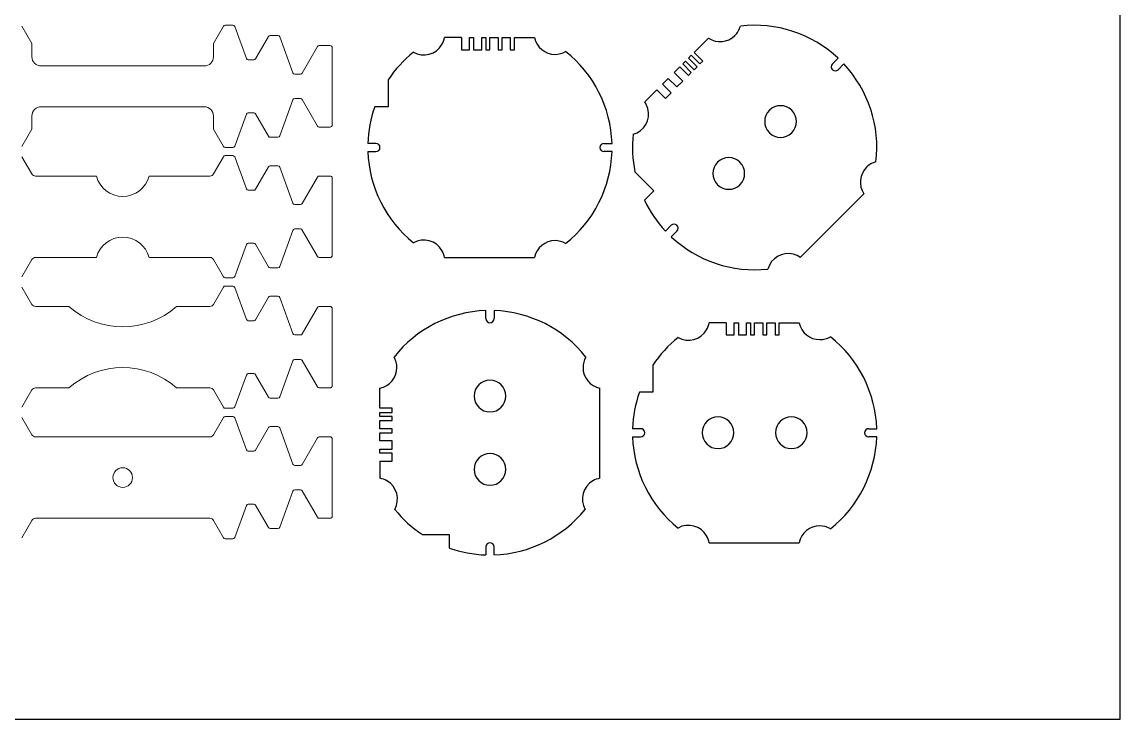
# Model space of a CAD drawing. Extents: x 0 to 1040, y 0 to 600.
# Drawn here: x 230.4 to 500, y 0 to 171.1 of the extents above; entities that cross this region are included whole.
import ezdxf

# ---------------------------------------------------------------- set-up
doc = ezdxf.new("R2010")
doc.units = 0
doc.layers.get('0').update_dxf_attribs({"true_color": 0xffffff})
for name, color, linetype, lineweight, true_color in [('High_Quality', 5, 'Continuous', 25, 0x0000ff), ('Medium_Quality', 4, 'Continuous', 25, 0x00ffff), ('Normal_Quality', 3, 'Continuous', 25, 0x00ff00)]:
    doc.layers.add(name, color=color, linetype=linetype, lineweight=lineweight, true_color=true_color)

# ---------------------------------------------------------------- blocks, each defined once
blk = doc.blocks.new('block 20')
at = {"color": 3, "true_color": 0x00ff00}
for p, q in [((-7, 27), (-11.17, 27)), ((6, 27), (10.95, 27)), ((-25, 16.58), (-25, 10)), ((-25, 10), (-28.28, 10)), ((-28, 1), (-29.98, 1)), ((28, 1), (29.98, 1)), ((-29.98, -1), (-28, -1)), ((29.98, -1), (28, -1)), ((-11.17, -27), (10.95, -27))]:
    blk.add_line(p, q, dxfattribs=at)
at = {"color": 5, "true_color": 0x0000ff}
for p, q in [((-7, 27), (-7, 24)), ((-5, 24), (-5, 27)), ((-5, 27), (-4, 27)), ((-4, 27), (-4, 24)), ((-2, 24), (-2, 27)), ((-2, 27), (-1, 27)), ((-1, 27), (-1, 24)), ((0, 24), (0, 27)), ((0, 27), (2, 27)), ((2, 27), (2, 24)), ((3, 24), (3, 27)), ((3, 27), (5, 27)), ((5, 27), (5, 24)), ((6, 24), (6, 27)), ((-7, 24), (-5, 24)), ((-4, 24), (-2, 24)), ((-1, 24), (0, 24)), ((2, 24), (3, 24)), ((5, 24), (6, 24))]:
    blk.add_line(p, q, dxfattribs=at)
at = {"color": 3, "true_color": 0x00ff00}
for centre, radius, start, end in [((-16.25, 27.86), 5.15, 330, 350.4277), ((16, 28), 5.15, 191.1965, 270), ((-16.25, 27.86), 5.15, 240.3428, 330), ((0, 0), 30, 128.7972, 146.4427), ((16, 28), 5.15, 270, 300.1674), ((0, 0), 30, 1.9102, 51.713), ((0, 0), 30, 160.5288, 178.0898), ((-28, 0), 1, 0, 90), ((-28, 0), 1, 270, 0), ((28, 0), 1, 90, 270), ((0, 0), 30, 181.9102, 231.2028), ((0, 0), 30, 308.287, 358.0898), ((-16.25, -27.86), 5.15, 30, 119.6572), ((16, -28), 5.15, 90, 168.8035), ((16, -28), 5.15, 59.8326, 90), ((-16.25, -27.86), 5.15, 9.5723, 30)]:
    blk.add_arc(centre, radius, start, end, dxfattribs=at)
blk = doc.blocks.new('block 21')
at = {"color": 3, "true_color": 0x00ff00}
for p, q in [((-7, 27), (-11.17, 27)), ((6, 27), (10.95, 27)), ((-25, 16.58), (-25, 10)), ((-25, 10), (-28.28, 10)), ((-28, 1), (-29.98, 1)), ((28, 1), (29.98, 1)), ((-29.98, -1), (-28, -1)), ((29.98, -1), (28, -1)), ((-11.17, -27), (10.95, -27))]:
    blk.add_line(p, q, dxfattribs=at)
at = {"color": 5, "true_color": 0x0000ff}
for p, q in [((-7, 27), (-7, 24)), ((-5, 24), (-5, 27)), ((-5, 27), (-4, 27)), ((-4, 27), (-4, 24)), ((-2, 24), (-2, 27)), ((-2, 27), (-1, 27)), ((-1, 27), (-1, 24)), ((0, 24), (0, 27)), ((0, 27), (2, 27)), ((2, 27), (2, 24)), ((3, 24), (3, 27)), ((3, 27), (5, 27)), ((5, 27), (5, 24)), ((6, 24), (6, 27)), ((-7, 24), (-5, 24)), ((-4, 24), (-2, 24)), ((-1, 24), (0, 24)), ((2, 24), (3, 24)), ((5, 24), (6, 24))]:
    blk.add_line(p, q, dxfattribs=at)
at = {"color": 3, "true_color": 0x00ff00}
for centre, radius, start, end in [((-16.25, 27.86), 5.15, 330, 350.4277), ((16, 28), 5.15, 191.1965, 270), ((-16.25, 27.86), 5.15, 240.3428, 330), ((0, 0), 30, 128.7972, 146.4427), ((16, 28), 5.15, 270, 300.1674), ((0, 0), 30, 1.9102, 51.713), ((0, 0), 30, 160.5288, 178.0898), ((-28, 0), 1, 0, 90), ((-28, 0), 1, 270, 0), ((28, 0), 1, 90, 270), ((0, 0), 30, 181.9102, 231.2028), ((0, 0), 30, 308.287, 358.0898), ((-16.25, -27.86), 5.15, 30, 119.6572), ((16, -28), 5.15, 90, 168.8035), ((16, -28), 5.15, 59.8326, 90), ((-16.25, -27.86), 5.15, 9.5723, 30)]:
    blk.add_arc(centre, radius, start, end, dxfattribs=at)
at = {"color": 5, "true_color": 0x0000ff}
for centre, start, end in [((-9, 0), 90, 270), ((-9, 0), 270, 90), ((9, 0), 90, 270), ((9, 0), 270, 90)]:
    blk.add_arc(centre, 3.9, start, end, dxfattribs=at)
blk = doc.blocks.new('block 22')
at = {"color": 3, "true_color": 0x00ff00}
for p, q in [((-7, 27), (-11.17, 27)), ((6, 27), (10.95, 27)), ((-25, 16.58), (-25, 10)), ((-25, 10), (-28.28, 10)), ((-28, 1), (-29.98, 1)), ((28, 1), (29.98, 1)), ((-29.98, -1), (-28, -1)), ((29.98, -1), (28, -1)), ((-11.17, -27), (10.95, -27))]:
    blk.add_line(p, q, dxfattribs=at)
at = {"color": 5, "true_color": 0x0000ff}
for p, q in [((-7, 27), (-7, 24)), ((-5, 24), (-5, 27)), ((-5, 27), (-3, 27)), ((-3, 27), (-3, 24)), ((-1, 24), (-1, 27)), ((-1, 27), (1, 27)), ((1, 27), (1, 24)), ((2, 24), (2, 27)), ((2, 27), (3, 27)), ((3, 27), (3, 24)), ((4, 24), (4, 27)), ((4, 27), (5, 27)), ((5, 27), (5, 24)), ((6, 24), (6, 27)), ((-7, 24), (-5, 24)), ((-3, 24), (-1, 24)), ((1, 24), (2, 24)), ((3, 24), (4, 24)), ((5, 24), (6, 24))]:
    blk.add_line(p, q, dxfattribs=at)
at = {"color": 3, "true_color": 0x00ff00}
for centre, radius, start, end in [((-16.25, 27.86), 5.15, 330, 350.4277), ((16, 28), 5.15, 191.1965, 270), ((-16.25, 27.86), 5.15, 240.3428, 330), ((0, 0), 30, 128.7972, 146.4427), ((16, 28), 5.15, 270, 300.1674), ((0, 0), 30, 1.9102, 51.713), ((0, 0), 30, 160.5288, 178.0898), ((-28, 0), 1, 0, 90), ((-28, 0), 1, 270, 0), ((28, 0), 1, 90, 270), ((0, 0), 30, 181.9102, 231.2028), ((0, 0), 30, 308.287, 358.0898), ((-16.25, -27.86), 5.15, 30, 119.6572), ((16, -28), 5.15, 90, 168.8035), ((16, -28), 5.15, 59.8326, 90), ((-16.25, -27.86), 5.15, 9.5723, 30)]:
    blk.add_arc(centre, radius, start, end, dxfattribs=at)
at = {"color": 5, "true_color": 0x0000ff}
for centre, start, end in [((-9, 0), 90, 270), ((-9, 0), 270, 90), ((9, 0), 90, 270), ((9, 0), 270, 90)]:
    blk.add_arc(centre, 3.9, start, end, dxfattribs=at)
blk = doc.blocks.new('block 23')
at = {"color": 3, "true_color": 0x00ff00}
for p, q in [((-7, 27), (-11.17, 27)), ((6, 27), (10.95, 27)), ((-25, 16.58), (-25, 10)), ((-25, 10), (-28.28, 10)), ((-28, 1), (-29.98, 1)), ((28, 1), (29.98, 1)), ((-29.98, -1), (-28, -1)), ((29.98, -1), (28, -1)), ((-11.17, -27), (10.95, -27))]:
    blk.add_line(p, q, dxfattribs=at)
at = {"color": 5, "true_color": 0x0000ff}
for p, q in [((-7, 27), (-7, 24)), ((-5, 24), (-5, 27)), ((-5, 27), (-4, 27)), ((-4, 27), (-4, 24)), ((-2, 24), (-2, 27)), ((-2, 27), (0, 27)), ((0, 27), (0, 24)), ((1, 24), (1, 27)), ((1, 27), (3, 27)), ((3, 27), (3, 24)), ((4, 24), (4, 27)), ((4, 27), (5, 27)), ((5, 27), (5, 24)), ((6, 24), (6, 27)), ((-7, 24), (-5, 24)), ((-4, 24), (-2, 24)), ((0, 24), (1, 24)), ((3, 24), (4, 24)), ((5, 24), (6, 24))]:
    blk.add_line(p, q, dxfattribs=at)
at = {"color": 3, "true_color": 0x00ff00}
for centre, radius, start, end in [((-16.25, 27.86), 5.15, 330, 350.4277), ((16, 28), 5.15, 191.1965, 270), ((-16.25, 27.86), 5.15, 240.3428, 330), ((0, 0), 30, 128.7972, 146.4427), ((16, 28), 5.15, 270, 300.1674), ((0, 0), 30, 1.9102, 51.713), ((0, 0), 30, 160.5288, 178.0898), ((-28, 0), 1, 0, 90), ((-28, 0), 1, 270, 0), ((28, 0), 1, 90, 270), ((0, 0), 30, 181.9102, 231.2028), ((0, 0), 30, 308.287, 358.0898), ((-16.25, -27.86), 5.15, 30, 119.6572), ((16, -28), 5.15, 90, 168.8035), ((16, -28), 5.15, 59.8326, 90), ((-16.25, -27.86), 5.15, 9.5723, 30)]:
    blk.add_arc(centre, radius, start, end, dxfattribs=at)
at = {"color": 5, "true_color": 0x0000ff}
for centre, start, end in [((-9, 0), 90, 270), ((-9, 0), 270, 90), ((9, 0), 90, 270), ((9, 0), 270, 90)]:
    blk.add_arc(centre, 3.9, start, end, dxfattribs=at)

msp = doc.modelspace()

# ---------------------------------------------------------------- linework, layer by layer
at = {"color": 0, "linetype": 'Continuous'}
for p, q in [((500, 0), (500, 600)), ((0, 0), (500, 0))]:
    msp.add_line(p, q, dxfattribs=at)
at = {"layer": 'High_Quality', "color": 5, "linetype": 'Continuous', "lineweight": 13, "true_color": 0x0000ff}
for p, q in [((235.07, 160.25), (275.14, 160.26)), ((235.07, 150.25), (275.14, 150.24))]:
    msp.add_line(p, q, dxfattribs=at)
msp.add_circle((255.11, 59.25), 2.4, dxfattribs=at)
for centre, radius, start, end in [((235.07, 162.5), 2.25, 180, 270.0135), ((275.14, 162.51), 2.25, 270.0135, 0), ((235.07, 148), 2.25, 89.9865, 180), ((275.14, 147.99), 2.25, 0, 89.9865), ((255.11, 134.91), 6.67, 194.4775, 345.5225), ((255.11, 111.58), 6.67, 14.4775, 165.5225), ((255.11, 116.25), 20, 228.5904, 311.4096), ((255.11, 66.25), 20, 48.5904, 131.4096)]:
    msp.add_arc(centre, radius, start, end, dxfattribs=at)
at = {"layer": 'Medium_Quality', "color": 4, "linetype": 'Continuous', "lineweight": 13, "true_color": 0x00ffff}
for p, q in [((230.36, 170), (232.82, 165.75)), ((279.85, 170), (277.39, 165.75)), ((290.91, 167.5), (287.73, 162)), ((232.82, 165.75), (232.82, 162.5)), ((277.39, 165.75), (277.39, 162.51)), ((302.91, 165), (299.15, 158.5)), ((302.91, 145.5), (299.15, 152)), ((290.91, 143), (287.73, 148.5)), ((232.82, 144.75), (232.82, 148)), ((277.39, 144.75), (277.39, 147.99)), ((230.36, 140.5), (232.82, 144.75)), ((279.85, 140.5), (277.39, 144.75)), ((230.36, 138), (232.82, 133.75)), ((279.85, 138), (277.39, 133.75)), ((290.91, 135.5), (287.73, 130)), ((233.68, 133.25), (248.65, 133.25)), ((276.53, 133.25), (261.56, 133.25)), ((302.91, 133), (299.15, 126.5)), ((302.91, 113.5), (299.15, 120)), ((290.91, 111), (287.73, 116.5)), ((230.36, 108.5), (232.82, 112.75)), ((233.68, 113.25), (248.65, 113.25)), ((276.53, 113.25), (261.56, 113.25)), ((279.85, 108.5), (277.39, 112.75)), ((230.36, 106), (232.82, 101.75)), ((279.85, 106), (277.39, 101.75)), ((290.91, 103.5), (287.73, 98)), ((233.68, 101.25), (241.88, 101.25)), ((276.53, 101.25), (268.33, 101.25)), ((302.91, 101), (299.15, 94.5)), ((302.91, 81.5), (299.15, 88)), ((290.91, 79), (287.73, 84.5)), ((233.68, 81.25), (241.88, 81.25)), ((276.53, 81.25), (268.33, 81.25)), ((230.36, 76.5), (232.82, 80.75)), ((279.85, 76.5), (277.39, 80.75)), ((230.36, 74), (232.82, 69.75)), ((279.85, 74), (277.39, 69.75)), ((290.91, 71.5), (287.73, 66)), ((233.68, 69.25), (276.53, 69.25)), ((302.91, 69), (299.15, 62.5)), ((302.91, 49.5), (299.15, 56)), ((290.91, 47), (287.73, 52.5)), ((230.36, 44.5), (232.82, 48.75)), ((233.68, 49.25), (276.53, 49.25)), ((279.85, 44.5), (277.39, 48.75))]:
    msp.add_line(p, q, dxfattribs=at)
for centre, start, end in [((233.68, 134.25), 210, 270), ((276.53, 134.25), 270, 330), ((233.68, 112.25), 90, 150), ((276.53, 112.25), 30, 90), ((233.68, 102.25), 210, 270), ((276.53, 102.25), 270, 330), ((233.68, 80.25), 90, 150), ((276.53, 80.25), 30, 90), ((233.68, 70.25), 210, 270), ((276.53, 70.25), 270, 330), ((233.68, 48.25), 90, 150), ((276.53, 48.25), 30, 90)]:
    msp.add_arc(centre, 1, start, end, dxfattribs=at)
at = {"layer": 'Normal_Quality', "color": 3, "linetype": 'Continuous', "lineweight": 13, "true_color": 0x00ff00}
for p, q in [((282.14, 170.25), (280.28, 170.25)), ((285.47, 162.08), (282.61, 169.92)), ((293.2, 167.75), (291.34, 167.75)), ((296.89, 158.58), (293.67, 167.42)), ((306.05, 165.25), (303.34, 165.25)), ((306.55, 164.75), (306.55, 145.75)), ((287.3, 161.75), (285.94, 161.75)), ((298.72, 158.25), (297.36, 158.25)), ((296.89, 151.92), (293.67, 143.08)), ((298.72, 152.25), (297.36, 152.25)), ((285.47, 148.42), (282.61, 140.58)), ((287.3, 148.75), (285.94, 148.75)), ((306.05, 145.25), (303.34, 145.25)), ((282.14, 140.25), (280.28, 140.25)), ((293.2, 142.75), (291.34, 142.75)), ((282.14, 138.25), (280.28, 138.25)), ((285.47, 130.08), (282.61, 137.92)), ((293.2, 135.75), (291.34, 135.75)), ((296.89, 126.58), (293.67, 135.42)), ((306.05, 133.25), (303.34, 133.25)), ((306.55, 132.75), (306.55, 113.75)), ((287.3, 129.75), (285.94, 129.75)), ((298.72, 126.25), (297.36, 126.25)), ((296.89, 119.92), (293.67, 111.08)), ((298.72, 120.25), (297.36, 120.25)), ((285.47, 116.42), (282.61, 108.58)), ((287.3, 116.75), (285.94, 116.75)), ((293.2, 110.75), (291.34, 110.75)), ((306.05, 113.25), (303.34, 113.25)), ((282.14, 108.25), (280.28, 108.25)), ((282.14, 106.25), (280.28, 106.25)), ((285.47, 98.08), (282.61, 105.92)), ((293.2, 103.75), (291.34, 103.75)), ((296.89, 94.58), (293.67, 103.42)), ((306.05, 101.25), (303.34, 101.25)), ((306.55, 100.75), (306.55, 81.75)), ((287.3, 97.75), (285.94, 97.75)), ((298.72, 94.25), (297.36, 94.25)), ((296.89, 87.92), (293.67, 79.08)), ((298.72, 88.25), (297.36, 88.25)), ((285.47, 84.42), (282.61, 76.58)), ((287.3, 84.75), (285.94, 84.75)), ((306.05, 81.25), (303.34, 81.25)), ((293.2, 78.75), (291.34, 78.75)), ((282.14, 76.25), (280.28, 76.25)), ((282.14, 74.25), (280.28, 74.25)), ((285.47, 66.08), (282.61, 73.92)), ((293.2, 71.75), (291.34, 71.75)), ((296.89, 62.58), (293.67, 71.42)), ((306.05, 69.25), (303.34, 69.25)), ((306.55, 68.75), (306.55, 49.75)), ((287.3, 65.75), (285.94, 65.75)), ((298.72, 62.25), (297.36, 62.25)), ((296.89, 55.92), (293.67, 47.08)), ((298.72, 56.25), (297.36, 56.25)), ((285.47, 52.42), (282.61, 44.58)), ((287.3, 52.75), (285.94, 52.75)), ((306.05, 49.25), (303.34, 49.25)), ((293.2, 46.75), (291.34, 46.75)), ((282.14, 44.25), (280.28, 44.25))]:
    msp.add_line(p, q, dxfattribs=at)
for centre, start, end in [((280.28, 169.75), 90, 150), ((282.14, 169.75), 20, 90), ((291.34, 167.25), 90, 150), ((293.2, 167.25), 20, 90), ((303.34, 164.75), 90, 150), ((306.05, 164.75), 0, 90), ((285.94, 162.25), 200, 270), ((287.3, 162.25), 270, 330), ((297.36, 158.75), 200, 270), ((298.72, 158.75), 270, 330), ((297.36, 151.75), 90, 160), ((298.72, 151.75), 30, 90), ((285.94, 148.25), 90, 160), ((287.3, 148.25), 30, 90), ((306.05, 145.75), 270, 0), ((291.34, 143.25), 210, 270), ((293.2, 143.25), 270, 340), ((303.34, 145.75), 210, 270), ((280.28, 140.75), 210, 270), ((282.14, 140.75), 270, 340), ((280.28, 137.75), 90, 150), ((282.14, 137.75), 20, 90), ((291.34, 135.25), 90, 150), ((293.2, 135.25), 20, 90), ((303.34, 132.75), 90, 150), ((306.05, 132.75), 0, 90), ((285.94, 130.25), 200, 270), ((287.3, 130.25), 270, 330), ((297.36, 126.75), 200, 270), ((298.72, 126.75), 270, 330), ((297.36, 119.75), 90, 160), ((298.72, 119.75), 30, 90), ((285.94, 116.25), 90, 160), ((287.3, 116.25), 30, 90), ((303.34, 113.75), 210, 270), ((306.05, 113.75), 270, 0), ((291.34, 111.25), 210, 270), ((293.2, 111.25), 270, 340), ((280.28, 108.75), 210, 270), ((282.14, 108.75), 270, 340), ((280.28, 105.75), 90, 150), ((282.14, 105.75), 20, 90), ((291.34, 103.25), 90, 150), ((293.2, 103.25), 20, 90), ((303.34, 100.75), 90, 150), ((306.05, 100.75), 0, 90), ((285.94, 98.25), 200, 270), ((287.3, 98.25), 270, 330), ((297.36, 94.75), 200, 270), ((298.72, 94.75), 270, 330), ((297.36, 87.75), 90, 160), ((298.72, 87.75), 30, 90), ((285.94, 84.25), 90, 160), ((287.3, 84.25), 30, 90), ((303.34, 81.75), 210, 270), ((306.05, 81.75), 270, 0), ((291.34, 79.25), 210, 270), ((293.2, 79.25), 270, 340), ((280.28, 76.75), 210, 270), ((282.14, 76.75), 270, 340), ((280.28, 73.75), 90, 150), ((282.14, 73.75), 20, 90), ((291.34, 71.25), 90, 150), ((293.2, 71.25), 20, 90), ((303.34, 68.75), 90, 150), ((306.05, 68.75), 0, 90), ((285.94, 66.25), 200, 270), ((287.3, 66.25), 270, 330), ((297.36, 62.75), 200, 270), ((298.72, 62.75), 270, 330), ((297.36, 55.75), 90, 160), ((298.72, 55.75), 30, 90), ((285.94, 52.25), 90, 160), ((287.3, 52.25), 30, 90), ((303.34, 49.75), 210, 270), ((306.05, 49.75), 270, 0), ((291.34, 47.25), 210, 270), ((293.2, 47.25), 270, 340), ((280.28, 44.75), 210, 270), ((282.14, 44.75), 270, 340)]:
    msp.add_arc(centre, 0.5, start, end, dxfattribs=at)

# ---------------------------------------------------------------- block references
for name, p, rotation in [('block 22', (410.28, 140.25), 45), ('block 23', (345.28, 70.25), 90)]:
    msp.add_blockref(name, p, dxfattribs=dict(rotation=rotation))
for name, p in [('block 20', (345.28, 140.25)), ('block 21', (410.28, 70.25))]:
    msp.add_blockref(name, p)

doc.saveas('drawing.dxf')
